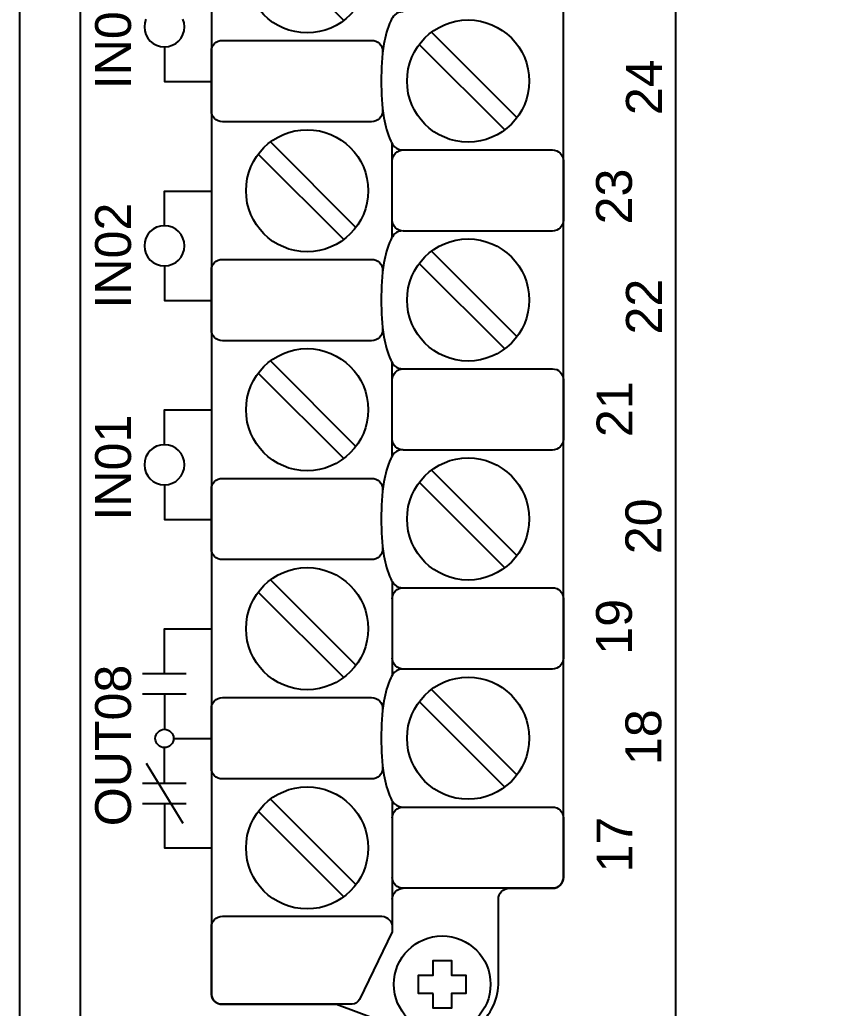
# Model space of a CAD drawing. Extents: x 1 to 47, y 1 to 35.
# Drawn here: x 27.057 to 29.301, y 8.927 to 11.636 of the extents above; entities that cross this region are included whole.
import ezdxf

# ---------------------------------------------------------------- set-up
doc = ezdxf.new("R2010")
doc.units = 0
doc.header["$MEASUREMENT"] = 0
doc.layers.add('7_00______DWG_', color=7, linetype='CONTINUOUS')
doc.styles.add('ARIAL', font='arial.ttf')

msp = doc.modelspace()

# ---------------------------------------------------------------- linework, layer by layer
at = {"layer": '7_00______DWG_'}
for points in [[(27.057, 3.0726), (27.057, 20.1626, -0.377157), (27.147, 20.2426), (35.427, 20.2426, -0.414213), (35.517, 20.1526), (35.517, 3.0826, -0.414213), (35.427, 2.9926), (27.147, 2.9926, -0.377161)], [(28.5161, 9.2556, 0.414213), (28.5461, 9.2856), (28.5462, 14.2674, 0.414214), (28.5162, 14.2974), (28.2031, 14.2974), (27.9584, 14.3883, 0.480048), (27.7602, 14.2433), (27.7602, 14.0091, -0.414214), (27.7302, 13.9791), (27.612, 13.9791, 0.414212), (27.582, 13.9491), (27.5819, 13.9491), (27.5819, 8.968, 0.414215), (27.6119, 8.938), (27.9248, 8.9381), (28.1696, 8.8472, 0.47859), (28.3681, 8.9922), (28.3681, 9.2256, -0.414214), (28.3981, 9.2556)]]:
    msp.add_lwpolyline(points, format="xyb", close=True, dxfattribs=at)
for points in [[(27.2234, 3.2873), (27.2234, 14.4273), (27.2244, 14.4374), (27.2273, 14.4468), (27.2319, 14.4553), (27.238, 14.4627), (27.2454, 14.4688), (27.2539, 14.4734), (27.2633, 14.4763), (27.2733, 14.4773), (28.8033, 14.4773)], [(28.8033, 14.4773), (28.8134, 14.4763), (28.8228, 14.4734), (28.8313, 14.4688), (28.8387, 14.4627), (28.8448, 14.4553), (28.8494, 14.4468), (28.8523, 14.4374), (28.8534, 14.4273), (28.8534, 3.2873)], [(27.7103, 11.8675), (27.9445, 11.6333)], [(27.4026, 11.6376), (27.3994, 11.6273), (27.3982, 11.6162), (27.3994, 11.6051), (27.4026, 11.5948), (27.4076, 11.5855), (27.4143, 11.5773), (27.4225, 11.5706), (27.4318, 11.5656), (27.4421, 11.5623), (27.4532, 11.5612), (27.4643, 11.5623), (27.4747, 11.5656), (27.484, 11.5706), (27.4921, 11.5773), (27.4988, 11.5855), (27.5039, 11.5948), (27.5071, 11.6051), (27.5082, 11.6162), (27.5071, 11.6273), (27.5039, 11.6376)], [(28.1847, 11.6015), (28.4189, 11.3674)], [(28.1513, 11.5681), (28.3855, 11.334)], [(27.4532, 11.5612), (27.4532, 11.4663), (27.5819, 11.4663)], [(27.7438, 11.3009), (27.9779, 11.0667)], [(28.0774, 11.0406), (28.0774, 11.2957)], [(27.7103, 11.2675), (27.9445, 11.0333)], [(27.4532, 11.0712), (27.4532, 11.1663), (27.5819, 11.1663)], [(28.1847, 11.0015), (28.4189, 10.7674)], [(27.4532, 10.9612), (27.4532, 10.8663), (27.5819, 10.8663)], [(28.1513, 10.9681), (28.3855, 10.7339)], [(27.7438, 10.7009), (27.9779, 10.4667)], [(28.0774, 10.4406), (28.0774, 10.6957)], [(27.7103, 10.6675), (27.9445, 10.4333)], [(27.4532, 10.4712), (27.4532, 10.5663), (27.5819, 10.5663)], [(28.1847, 10.4015), (28.4189, 10.1674)], [(27.4532, 10.3612), (27.4532, 10.2663), (27.5819, 10.2663)], [(28.1513, 10.3681), (28.3855, 10.1339)], [(27.7438, 10.1009), (27.9779, 9.8667)], [(28.0774, 10.0957), (28.0774, 9.8398)], [(27.7103, 10.0675), (27.9445, 9.8333)], [(27.4532, 9.8441), (27.4532, 9.9663), (27.5819, 9.9663)], [(27.3932, 9.8441), (27.5132, 9.8441)], [(27.3932, 9.7884), (27.5132, 9.7884)], [(27.4532, 9.7884), (27.4532, 9.6913)], [(28.1847, 9.8008), (28.4189, 9.5666)], [(28.1513, 9.7673), (28.3855, 9.5332)], [(27.4782, 9.6663), (27.5819, 9.6663)], [(27.4532, 9.5441), (27.4532, 9.6413)], [(27.4032, 9.5987), (27.5032, 9.4337)], [(27.3932, 9.5441), (27.5132, 9.5441)], [(27.3932, 9.4884), (27.5132, 9.4884)], [(27.4532, 9.4884), (27.4532, 9.3663), (27.5819, 9.3663)], [(27.7438, 9.5001), (27.9779, 9.2659)], [(27.7103, 9.4667), (27.9445, 9.2325)]]:
    msp.add_lwpolyline(points, dxfattribs=at)
for points in [[(28.1074, 11.6571, 0.191033), (28.0835, 11.6486, 0.081668), (28.0733, 11.633, 0.0591), (28.054, 11.5693, 0.034646), (28.0469, 11.4677, 0.03436), (28.054, 11.3671, 0.0591), (28.0733, 11.3033, 0.081668), (28.0835, 11.2877, 0.191033), (28.1074, 11.2792)], [(28.0507, 11.3941), (28.0507, 11.3862, -0.414214), (28.0207, 11.3562), (27.6119, 11.3562, -0.414214), (27.5819, 11.3862), (27.5819, 11.549, -0.414214), (27.6119, 11.579), (28.0207, 11.579, -0.414214), (28.0507, 11.549), (28.0507, 11.5422)], [(28.0774, 11.2492, -0.414214), (28.1074, 11.2792), (28.5161, 11.2792, -0.414214), (28.5461, 11.2492), (28.5461, 11.0864, -0.414214), (28.5161, 11.0564), (28.1074, 11.0564, -0.414214), (28.0774, 11.0864)], [(28.1074, 11.0571, 0.191033), (28.0835, 11.0486, 0.081668), (28.0733, 11.033, 0.0591), (28.054, 10.9693, 0.034646), (28.0469, 10.8677, 0.03436), (28.054, 10.7671, 0.0591), (28.0733, 10.7033, 0.081668), (28.0835, 10.6877, 0.191033), (28.1074, 10.6792)], [(28.0507, 10.7941), (28.0507, 10.7862, -0.414214), (28.0207, 10.7562), (27.6119, 10.7562, -0.414214), (27.5819, 10.7862), (27.5819, 10.949, -0.414214), (27.6119, 10.979), (28.0207, 10.979, -0.414214), (28.0507, 10.949), (28.0507, 10.9422)], [(28.0774, 10.6492, -0.414214), (28.1074, 10.6792), (28.5161, 10.6792, -0.414214), (28.5461, 10.6492), (28.5461, 10.4863, -0.414214), (28.5161, 10.4563), (28.1074, 10.4563, -0.414214), (28.0774, 10.4863)], [(28.1074, 10.4571, 0.191033), (28.0835, 10.4486, 0.081668), (28.0733, 10.433, 0.0591), (28.054, 10.3692, 0.034646), (28.0469, 10.2677, 0.03436), (28.054, 10.167, 0.0591), (28.0733, 10.1033, 0.081668), (28.0835, 10.0877, 0.191033), (28.1074, 10.0792)], [(28.0507, 10.1941), (28.0507, 10.1862, -0.414214), (28.0207, 10.1562), (27.6119, 10.1562, -0.414214), (27.5819, 10.1862), (27.5819, 10.349, -0.414214), (27.6119, 10.379), (28.0207, 10.379, -0.414214), (28.0507, 10.349), (28.0507, 10.3422)], [(28.0774, 10.0492, -0.414214), (28.1074, 10.0792), (28.5161, 10.0792, -0.414214), (28.5461, 10.0492), (28.5461, 9.8863, -0.414214), (28.5161, 9.8563), (28.1074, 9.8563, -0.414214), (28.0774, 9.8863)], [(28.1074, 9.8563, 0.191033), (28.0835, 9.8478, 0.081668), (28.0733, 9.8322, 0.0591), (28.054, 9.7685, 0.034646), (28.0469, 9.667, 0.03436), (28.054, 9.5663, 0.0591), (28.0733, 9.5026, 0.081668), (28.0835, 9.4869, 0.191033), (28.1074, 9.4784)], [(28.0507, 9.5933), (28.0507, 9.5854, -0.414214), (28.0207, 9.5554), (27.6119, 9.5554, -0.414214), (27.5819, 9.5854), (27.5819, 9.7483, -0.414214), (27.6119, 9.7783), (28.0207, 9.7783, -0.414214), (28.0507, 9.7483), (28.0507, 9.7415)], [(28.0774, 9.4949), (28.0774, 9.1368), (27.9876, 8.9509, -0.241986), (27.9677, 8.9381), (27.6119, 8.938, -0.422157), (27.5821, 8.9647), (27.5819, 9.149, -0.414214), (27.6119, 9.179), (28.0491, 9.179, -0.390527), (28.0774, 9.149)], [(28.0774, 9.4484, -0.414214), (28.1074, 9.4784), (28.5161, 9.4784, -0.414214), (28.5461, 9.4484), (28.5461, 9.2856, -0.414214), (28.5161, 9.2556), (28.1074, 9.2556, -0.414214), (28.0774, 9.2856)], [(28.0774, 9.2256, -0.414214), (28.1074, 9.2556)]]:
    msp.add_lwpolyline(points, format="xyb", dxfattribs=at)
for points in [[(27.5082, 11.0162), (27.5071, 11.0273), (27.5039, 11.0376), (27.4988, 11.047), (27.4921, 11.0551), (27.484, 11.0618), (27.4747, 11.0669), (27.4643, 11.0701), (27.4532, 11.0712), (27.4421, 11.0701), (27.4318, 11.0669), (27.4225, 11.0618), (27.4143, 11.0551), (27.4076, 11.047), (27.4026, 11.0376), (27.3994, 11.0273), (27.3982, 11.0162), (27.3994, 11.0051), (27.4026, 10.9948), (27.4076, 10.9855), (27.4143, 10.9773), (27.4225, 10.9706), (27.4318, 10.9656), (27.4421, 10.9623), (27.4532, 10.9612), (27.4643, 10.9623), (27.4747, 10.9656), (27.484, 10.9706), (27.4921, 10.9773), (27.4988, 10.9855), (27.5039, 10.9948), (27.5071, 11.0051)], [(27.5082, 10.4162), (27.5071, 10.4273), (27.5039, 10.4376), (27.4988, 10.447), (27.4921, 10.4551), (27.484, 10.4618), (27.4747, 10.4669), (27.4643, 10.4701), (27.4532, 10.4712), (27.4421, 10.4701), (27.4318, 10.4669), (27.4225, 10.4618), (27.4143, 10.4551), (27.4076, 10.447), (27.4026, 10.4376), (27.3994, 10.4273), (27.3982, 10.4162), (27.3994, 10.4051), (27.4026, 10.3948), (27.4076, 10.3855), (27.4143, 10.3773), (27.4225, 10.3706), (27.4318, 10.3656), (27.4421, 10.3623), (27.4532, 10.3612), (27.4643, 10.3623), (27.4747, 10.3656), (27.484, 10.3706), (27.4921, 10.3773), (27.4988, 10.3855), (27.5039, 10.3948), (27.5071, 10.4051)], [(27.4532, 9.6413), (27.4482, 9.6418), (27.4435, 9.6432), (27.4393, 9.6455), (27.4356, 9.6486), (27.4325, 9.6523), (27.4302, 9.6565), (27.4287, 9.6612), (27.4282, 9.6663), (27.4287, 9.6713), (27.4302, 9.676), (27.4325, 9.6802), (27.4356, 9.6839), (27.4393, 9.687), (27.4435, 9.6893), (27.4482, 9.6907), (27.4532, 9.6913), (27.4583, 9.6907), (27.463, 9.6893), (27.4672, 9.687), (27.4709, 9.6839), (27.474, 9.6802), (27.4763, 9.676), (27.4777, 9.6713), (27.4782, 9.6663), (27.4777, 9.6612), (27.4763, 9.6565), (27.474, 9.6523), (27.4709, 9.6486), (27.4672, 9.6455), (27.463, 9.6432), (27.4583, 9.6418)], [(28.1892, 8.9676), (28.1489, 8.9676), (28.1489, 9.0176), (28.1892, 9.0176), (28.1892, 9.0577), (28.2391, 9.0577), (28.2391, 9.0176), (28.2791, 9.0176), (28.2791, 8.9676), (28.2391, 8.9676), (28.2391, 8.9275), (28.1892, 8.9275)]]:
    msp.add_lwpolyline(points, close=True, dxfattribs=at)
for centre, radius in [((27.8441, 11.7671), 0.1673), ((28.2851, 11.4677), 0.1673), ((27.8441, 11.1671), 0.1673), ((28.2851, 10.8677), 0.1673), ((27.8441, 10.5671), 0.1673), ((28.2851, 10.2677), 0.1673), ((27.8441, 9.9671), 0.1673), ((28.2851, 9.667), 0.1673), ((27.8441, 9.3663), 0.1673), ((28.214, 8.9926), 0.1324)]:
    msp.add_circle(centre, radius, dxfattribs=at)

# ---------------------------------------------------------------- texts
at = {"layer": '7_00______DWG_', "style": 'ARIAL'}
for s, p in [('IN03', (27.3617, 11.4452)), ('24', (28.8157, 11.3743)), ('23', (28.7337, 11.075)), ('IN02', (27.3617, 10.8443)), ('22', (28.8157, 10.7732)), ('21', (28.7352, 10.492)), ('IN01', (27.3617, 10.2633)), ('20', (28.8141, 10.1711)), ('19', (28.7337, 9.8958)), ('OUT08', (27.3617, 9.4256)), ('18', (28.8141, 9.5934)), ('17', (28.7352, 9.2987))]:
    msp.add_text(s, height=0.09833, rotation=90, dxfattribs=at).set_placement(p)

doc.saveas('drawing.dxf')
